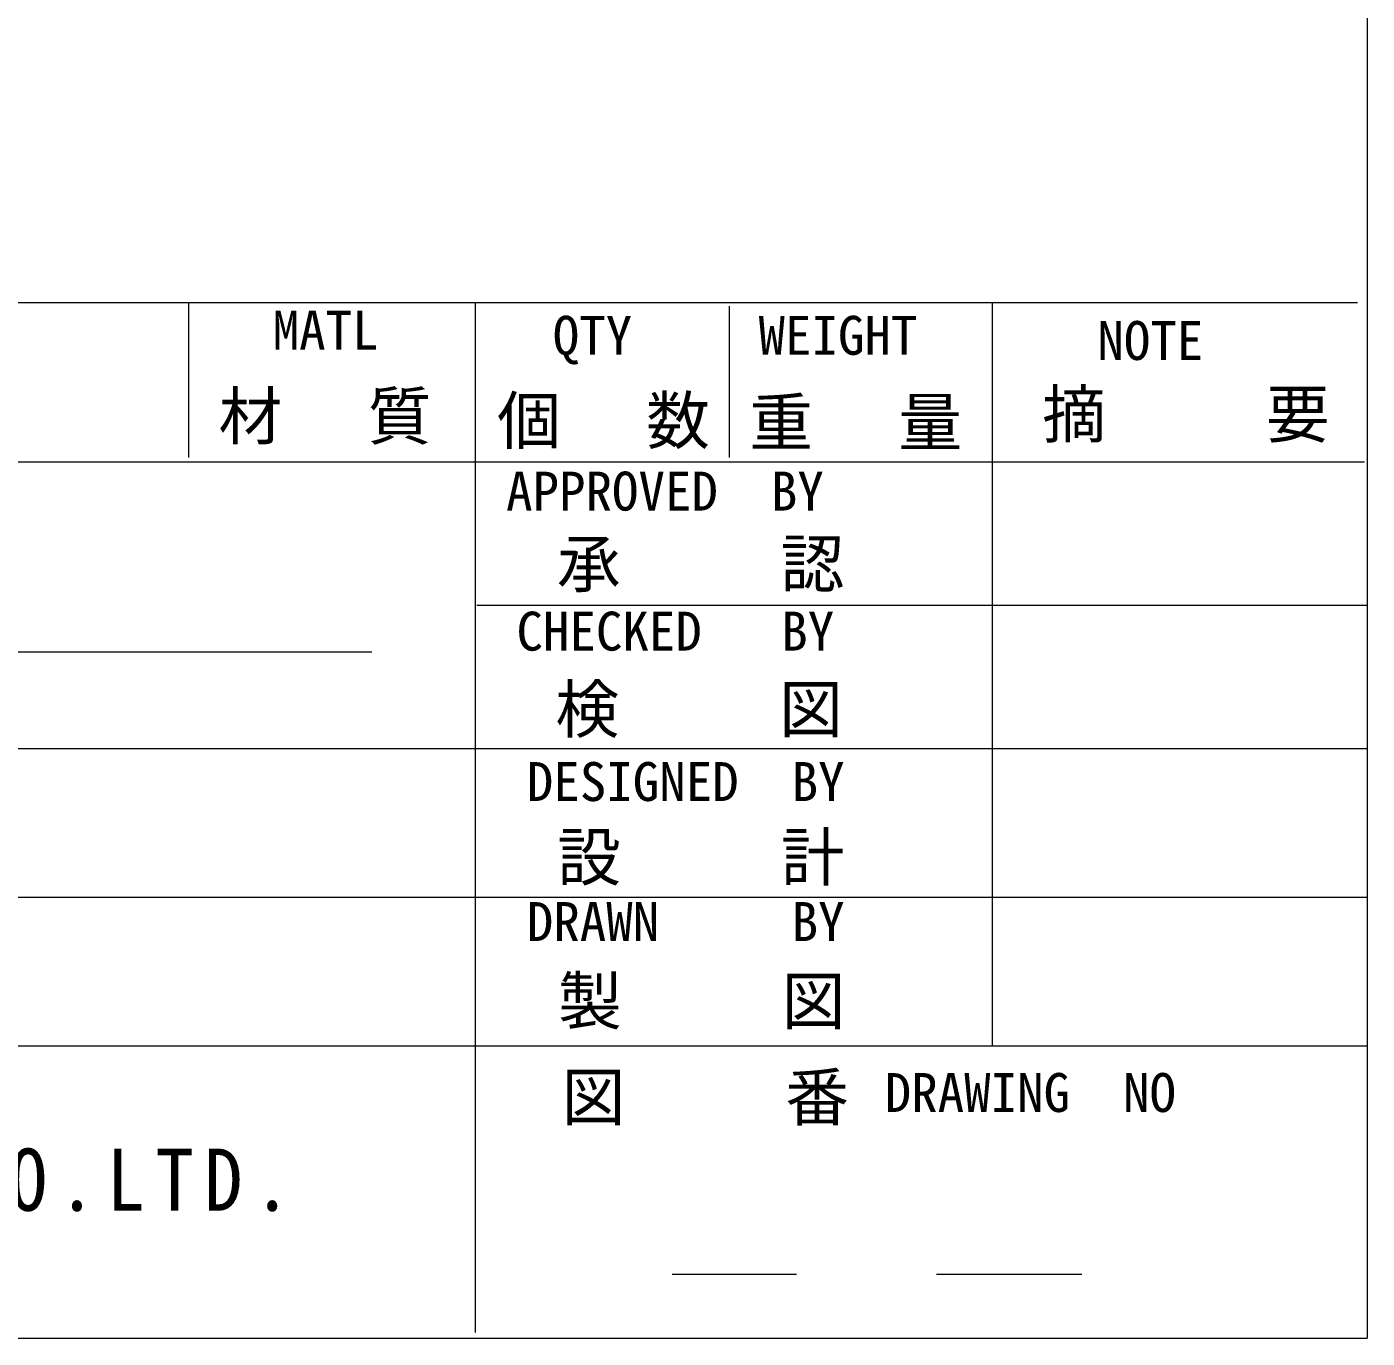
# Model space of a CAD drawing. Units: millimetres on the paper, enlarged 150 times. Extents: x -30700 to 29919, y -306531 to 293469.
# Drawn here: x 20454 to 29919, y -21667 to -12405 of the extents above; entities that cross this region are included whole.
import ezdxf
from ezdxf.enums import TextEntityAlignment as Align

# ---------------------------------------------------------------- set-up
doc = ezdxf.new("R2010")
doc.units = ezdxf.units.MM
doc.header["$LTSCALE"] = 150
doc.layers.add('0-0', color=7, linetype='Continuous', lineweight=18)
doc.styles.add('ＭＳ ゴシック', font='')
doc.styles.get('ＭＳ ゴシック').set_extended_font_data('MS Gothic')

msp = doc.modelspace()

# ---------------------------------------------------------------- linework, layer by layer
at = {"layer": '0-0'}
for p, q in [((13570.3, -14352), (29851.4, -14352)), ((21595.3, -14352), (21595.3, -15447.3)), ((23620.3, -14352), (23620.3, -21627)), ((25413.9, -14379), (25413.9, -15447.3)), ((27269.9, -14352), (27269.9, -19597.2)), ((13570.3, -15477), (29900, -15477)), ((23630.6, -16489.5), (29914.2, -16489.5)), ((15002, -16819.8), (22891, -16819.8)), ((13570.3, -17502), (29913.1, -17502)), ((13570.3, -18552), (29914.2, -18552)), ((13570.3, -19602), (29914.2, -19602)), ((25010.2, -21214), (25889.3, -21214)), ((26878.2, -21214), (27903.8, -21214)), ((-30700.2, -21666.9), (29918.9, -21666.9))]:
    msp.add_line(p, q, dxfattribs=at)
msp.add_lwpolyline([(-591.6, 20292.6), (29918.9, 20292.6), (29918.9, -21666.9)], dxfattribs=at)

# ---------------------------------------------------------------- texts
at = {"layer": '0-0', "color": 4, "style": 'ＭＳ ゴシック'}
for s, p in [('MATL', (22189.9, -14767.6)), ('QTY', (24167.8, -14804.2)), ('WEIGHT', (25620.9, -14804.2)), ('NOTE', (28013.7, -14840.8)), ('APPROVED  BY', (23838.1, -15904.4)), ('CHECKED   BY', (23911.4, -16893.3)), ('DESIGNED  BY', (23984.7, -17955.5)), ('DRAWN     BY', (23984.7, -18944.4)), ('DRAWING  NO', (26511.9, -20151.8))]:
    msp.add_text(s, height=274.9, dxfattribs=at).set_placement(p, align=Align.BOTTOM_LEFT)
at = {"layer": '0-0', "attachment_point": 7, "style": 'ＭＳ ゴシック'}
for s, insert, char_height in [('\\T1.17;材\u3000質', (21807.9, -15356.9), 329.9), ('\\T1.17;摘\u3000\u3000要', (27624.5, -15343.3), 329.9), ('\\T1.17;個\u3000数', (23775.2, -15388.1), 329.9), ('\\T1.17;重\u3000量', (25555.2, -15388.1), 329.9), ('\\T1.17;承\u3000\u3000認', (24197.3, -16398.8), 329.9), ('\\T1.17;検\u3000\u3000図', (24186.9, -17427.5), 329.9), ('\\T1.17;設\u3000\u3000計', (24198.9, -18470.2), 329.9), ('\\T1.17;製\u3000\u3000図', (24205.2, -19486.7), 329.9), ('\\T1.17;図\u3000\u3000番', (24230.3, -20164.9), 329.9), ('\\T1.28;\\W0.9;MATSUDA\\~ENGRG\\~CO.LTD.', (15157.5, -20774.5), 439.9)]:
    msp.add_mtext(s, dxfattribs=dict(at, insert=insert, char_height=char_height))

doc.saveas('drawing.dxf')
